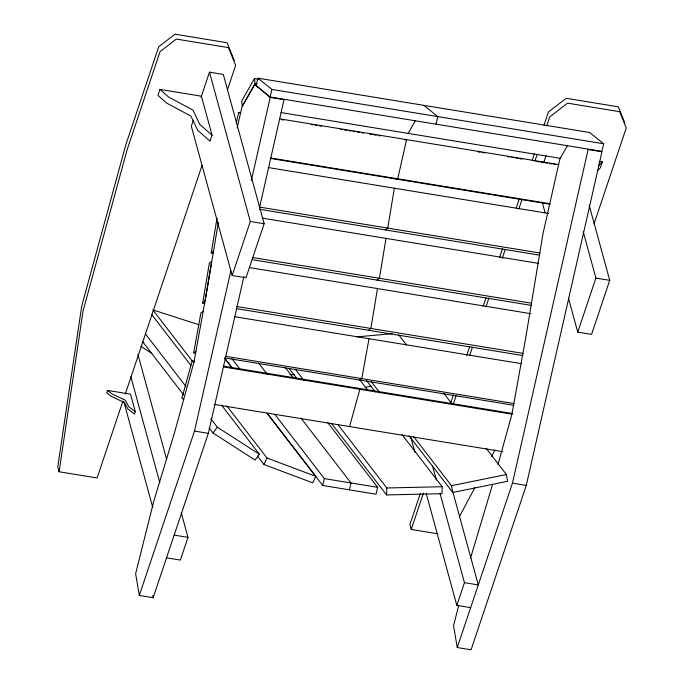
<?xml version="1.0" encoding="UTF-8"?>
<svg xmlns="http://www.w3.org/2000/svg" width="684" height="684" viewBox="0 0 684 684"><rect width="100%" height="100%" fill="white"/><g stroke="black" fill="none" stroke-linecap="round" stroke-linejoin="round"><path stroke-width="1.03" d="M401.944 434.528L442.172 486.717L441.984 493.686L386.605 494.942L386.802 487.974L338.11 424.807M122.906 401.123L97.102 477.979L59.089 471.746L83.046 310.981L127.13 149.685L160.056 51.608L176.327 39.065L228.447 47.606L235.647 65.39L227.49 89.664M202.703 303.115L209.313 263.22L211.595 261.391L204.986 301.285L202.703 303.115L204.798 303.457M213.34 253.285L211.245 252.943L216.99 218.299M218.273 222.514L207.671 286.442L193.965 362.152M377.483 288.562L370.865 328.457L368.582 330.286M386.024 238.391L379.415 278.285L377.123 280.115M394.343 188.203L387.734 228.097L385.451 229.927M195.769 353.183L193.666 352.841L200.891 312.956L203.131 311.536M369.009 338.717L361.793 378.603L359.553 380.013M236.305 122.94L238.631 112.638L240.691 112.458M237.194 127.908L242.016 106.584L254.841 84.354L270.189 97.427L284.014 99.693L259.493 207.791M243.931 276.387L208.338 433.34L153.139 597.713L139.314 595.448L194.512 431.074L230.816 271.009M251.327 180.576L270.189 97.427M457.254 647.534L512.453 483.161L588.129 149.514L601.954 151.78L526.278 485.426L471.079 649.8L457.254 647.534L453.569 625.757L458.699 605.297M327.542 422.31L377.654 487.333L376.029 494.216L322.72 485.478L324.344 478.603L274.882 414.427M349.379 489.847L351.003 482.964L300.883 417.95M257.919 78.164L256.098 85.731L270.103 97L601.869 151.352L603.69 143.785L589.685 132.516L257.919 78.164L271.924 89.433L603.69 143.785M270.103 97L271.924 89.433M435.99 124.172L437.811 116.613L423.798 105.345M470.498 558.238L492.394 484.99M194.256 361.366L192.153 361.024L181.876 398.31L183.697 399.396M349.575 426.568L359.861 389.29L358.04 388.196M498.046 464.487L511.906 414.239L525.611 338.529L542.985 233.723L559.965 158.671L567.652 145.333M159.936 89.407L157.918 95.418L166.716 103.13L190.93 116.109L197.796 130.405L210.048 141.152L212.057 135.15L201.404 96.205L159.936 89.407L168.734 97.128L192.948 110.107L199.813 124.403L212.057 135.15M193.341 120.23L191.323 126.232L232.167 275.515L245.983 277.781L264.135 223.728L223.3 74.445L209.475 72.179L201.07 97.205M107.482 390.402L106.678 392.804L111.372 396.404L124.548 402.611L127.968 409.1L134.509 414.102L135.312 411.7L130.516 394.181L107.482 390.402L112.176 394.001L125.36 400.208L128.772 406.698L135.312 411.7M125.283 394.044L202.028 165.502M232.167 275.515L250.31 221.462L209.475 72.179M181.234 512.709L187.98 537.376L180.362 560.076L166.537 557.811M420.421 493.224L409.896 524.568L411.229 529.442L436.914 533.648M450.645 403.218L453.364 395.13M466.599 355.697L469.66 346.591M483.246 306.141L485.956 298.053M499.542 257.603L502.595 248.497M516.181 208.056L519.233 198.95M532.143 160.526L534.52 153.447M544.028 125.129L548.44 111.979L566.207 98.291L618.327 106.832L624.911 123.111M411.229 529.442L423.456 493.036M453.33 404.047L456.048 395.951M469.634 355.509L472.353 347.412M485.931 306.962L488.992 297.865M502.227 258.424L505.288 249.327M518.874 208.876L521.926 199.771M534.828 161.347L537.205 154.268M546.713 125.95L549.774 116.853L567.532 103.156L619.661 111.697L626.245 127.976L593.994 224.027M543.635 162.826L545.986 155.824M599.184 161.373L602.288 161.877L600.27 167.888L597.671 170.598M470.652 607.631L456.835 605.366L464.453 582.665L439.992 493.258M589.163 205.191L609.726 280.337L591.574 334.391L577.749 332.125L595.901 278.08L583.23 231.748M267.093 413.17L315.777 476.338L312.776 482.844L263.981 464.521L266.974 458.015L226.755 405.834M459.289 516.856L474.858 487.692M491.437 456.647L494.959 450.063M254.457 78.575L241.674 101.087L242.273 106.225L255.047 83.713L254.457 78.575L258.655 79.267M408.151 133.397L415.308 120.794M221.548 405.184L259.347 454.219L255.098 460.076L213.04 433.023L217.281 427.158L210.766 418.702M598.389 165.947L602.288 161.877M211.245 252.943L213.528 251.113M193.666 352.841L195.906 351.431M365.179 387.426L371.463 386.152M413.692 436.657L451.483 485.691L506.382 474.525L507.648 481.288L452.757 492.454L409.092 435.811M357.176 336.853L392.154 333.681M404.518 139.818L406.578 139.63L397.72 178.78L395.66 178.969M289.965 374.721L294.206 374.627M386.802 487.974L442.172 486.717M255.047 83.713L257.15 84.055M281.115 112.586L560.384 158.337M279.542 118.819L558.811 164.57M238.631 112.638L240.734 112.988M281.68 119.691L283.774 120.033M311.075 124.505L313.178 124.856M315.273 125.198L317.376 125.54M319.471 125.882L321.574 126.224M340.47 129.327L342.573 129.669M344.668 130.011L346.771 130.353M348.874 130.704L350.969 131.046M353.072 131.388L355.167 131.73M357.27 132.072L359.365 132.422M361.468 132.764L363.572 133.106M369.864 134.141L371.968 134.483M374.071 134.825L376.166 135.175M378.269 135.517L380.364 135.859M478.005 151.857L480.108 152.199M482.203 152.541L484.306 152.891M507.4 156.67L509.503 157.012M511.606 157.363L513.701 157.705M515.804 158.047L517.899 158.389M520.002 158.731L522.106 159.081M536.803 161.484L538.898 161.834M541.001 162.176L543.096 162.518M545.199 162.86L547.303 163.211M549.397 163.553L551.501 163.895M553.595 164.237L555.699 164.579M270.684 157.97L549.953 203.721M270.727 158.5L549.996 204.251M268.359 167.563L548.679 213.485M259.646 207.107L539.967 253.029M259.458 209.287L539.779 255.209M262.134 218.102L538.257 263.331M250.31 221.462L264.135 223.728M595.901 278.08L609.726 280.337M252.37 257.475L531.648 303.226M252.191 259.655L531.459 305.406M249.395 267.581L530.767 313.674M236.484 306.441L523.106 353.397M236.296 308.612L522.918 355.569M234.621 316.701L521.242 363.649M225.301 356.244L514.026 403.543M225.164 358.006L513.889 405.304M223.651 366.188L512.376 413.487M223.369 366.932L512.094 414.23M214.143 404.381L502.86 451.679M194.512 431.074L208.338 433.34M512.453 483.161L526.278 485.426M324.344 478.603L377.654 487.333M174.163 535.11L187.98 537.376M464.453 582.665L478.278 584.931L452.697 491.411M198.933 324.738L152.797 309.878L192.375 361.22M266.974 458.015L315.777 476.338M192.153 361.024L193.974 362.11L174.446 432.904L153.832 501.039L135.629 573.671L139.314 595.448M141.066 346.489L151.848 353.423M217.281 427.158L259.347 454.219M398.755 334.895L406.587 345.044M443.762 393.283L452.244 404.287M486.162 448.285L506.382 474.525M371.335 381.706L379.8 392.693M366.735 380.86L375.208 391.846M359.775 379.825L367.564 389.923M295.266 369.223L303.705 380.167M289.238 368.608L297.027 378.714M331.432 423.353L386.605 494.942M285.237 367.428L293.051 377.559M258.578 363.059L267.042 374.037M231.927 358.698L239.733 368.83M224.899 358.433L232.688 368.539M224.446 357.98L231.602 367.265M267.401 413.709L322.72 485.478M151.822 314.717L190.922 365.444M257.492 456.108L263.981 464.521M145.538 334.074L185.98 386.546M142.588 341.624L183.688 394.942M209.124 427.945L213.04 433.023M234.313 60.525L227.114 42.741L174.993 34.2L158.731 46.734L125.796 144.811L81.721 306.107L57.755 466.881L59.089 471.746M542.267 202.413L545.08 212.707M568.455 298.156L577.749 332.125M432.408 465.505L436.341 479.894M411.007 437.854L414.94 452.235M426.183 493.352L456.835 605.366M137.937 354.44L166.614 459.272M130.866 376.841L159.825 482.699M123.804 401.602L152.763 507.451M451.483 485.691L452.757 492.454M152.788 595.636L153.139 597.713"/></g></svg>
